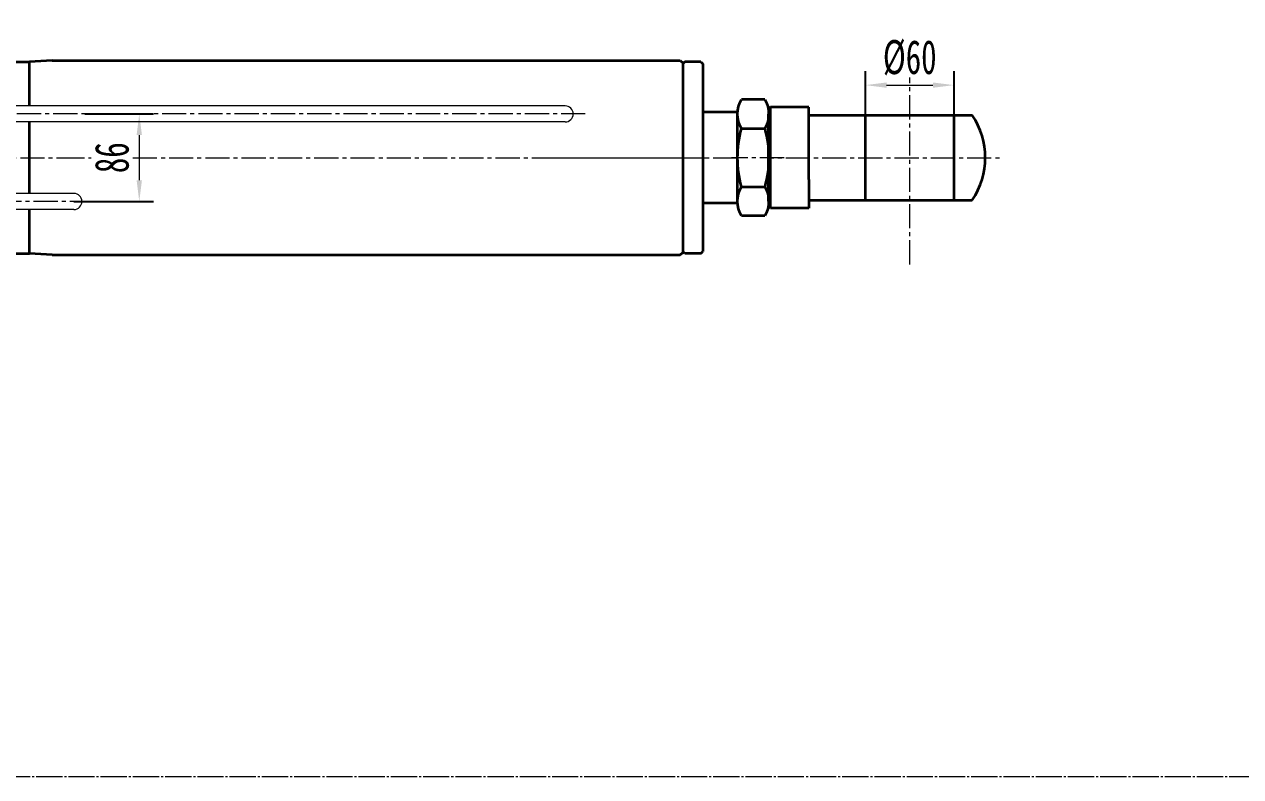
# Model space of a CAD drawing. Header units: millimetres. Extents: x -569 to 3326, y -244 to 615.
# Drawn here: x 917 to 1521, y -244 to 129 of the extents above; entities that cross this region are included whole.
import ezdxf

# ---------------------------------------------------------------- set-up
doc = ezdxf.new("R2010")
doc.units = ezdxf.units.MM
doc.set_wipeout_variables(frame=1)
doc.header["$PDSIZE"] = -5
doc.linetypes.add('AD_LTYPE2 0 mm', pattern=[16, 13, -1, 1, -1])
doc.linetypes.add('点画线', pattern=[18, 12, -2, 2, -2])
doc.layers.get('0').update_dxf_attribs({"lineweight": 35})
for name, color, linetype, lineweight in [('ACAD3中心线层', 1, 'AD_LTYPE2 0 mm', 0), ('EB0', 7, 'Continuous', 35), ('中心线层', 1, '点画线', 18), ('尺寸线层', 3, 'Continuous', 18)]:
    doc.layers.add(name, color=color, linetype=linetype, lineweight=lineweight)
doc.styles.add('标准', font='', dxfattribs={"width": 0.667})
doc.styles.get('标准').set_extended_font_data('宋体')
doc.dimstyles.new('标准', dxfattribs={"dimscale": 3.5, "dimtxt": 4.816406, "dimasz": 3, "dimexe": 2, "dimexo": 0, "dimgap": 1.465905, "dimtad": 1, "dimdec": 1, "dimdsep": 46, "dimtxsty": '标准', "dimblk": '_CAXARROW', "dimcen": 0, "dimdle": 3, "dimaunit": 1, "dimazin": 2, "dimtfac": 0.707107, "dimtdec": 3, "dimtmove": 0, "dimatfit": 3, "dimfxl": 1, "dimfrac": 2, "dimtolj": 1, "dimtzin": 0, "dimlwd": 18, "dimarcsym": 0})

# ---------------------------------------------------------------- blocks, each defined once
blk = doc.blocks.new('*X35')
at = {"layer": 'EB0'}
for p, q in [((1.93, 28.87), (13.47, 28.87)), ((0, -21.65), (0, 21.65)), ((15.4, -21.65), (15.4, 21.65)), ((13.47, 14.43), (1.93, 14.43)), ((13.47, -14.43), (1.93, -14.43)), ((1.93, -28.87), (13.47, -28.87))]:
    blk.add_line(p, q, dxfattribs=at)
for centre, radius, start, end in [((14.43, 21.65), 14.43, 150, 210), ((0.97, 21.65), 14.43, 330, 30), ((54.83, 0), 54.83, 164.73852, 195.26148), ((-39.43, 0), 54.83, 344.73852, 15.26148), ((14.43, -21.65), 14.43, 150, 210), ((0.97, -21.65), 14.43, 330, 30)]:
    blk.add_arc(centre, radius, start, end, dxfattribs=at)
at = {"layer": '中心线层', "linetype": '点画线', "lineweight": 18}
blk.add_line((-7.7, 0), (18.4, 0), dxfattribs=at)
blk = doc.blocks.new('_CAXARROW')
blk.add_hatch(color=0).paths.add_polyline_path([(0, 0), (-1, 0.125), (-1, -0.125)], flags=0)
blk = doc.blocks.new('*D66')
at = {"layer": 'Defpoints', "color": 0, "transparency": 16777216}
for p in [(1378.55, 98.59), (1334.55, 83.61), (1378.55, 83.61)]:
    blk.add_point(p, dxfattribs=at)
at = {"layer": '尺寸线层', "color": 0, "linetype": 'Continuous', "lineweight": -2, "transparency": 16777216}
for p, q in [((1334.55, 83.61), (1334.55, 105.59)), ((1378.55, 83.61), (1378.55, 105.59))]:
    blk.add_line(p, q, dxfattribs=at)
at = {"layer": '尺寸线层', "color": 0, "linetype": 'Continuous', "lineweight": 18, "transparency": 16777216}
blk.add_line((1345.05, 98.59), (1368.05, 98.59), dxfattribs=at)
at = {"layer": '尺寸线层', "color": 0, "lineweight": 18, "transparency": 16777216, "xscale": 10.5, "yscale": 10.5, "zscale": 10.5, "rotation": 180}
blk.add_blockref('_CAXARROW', (1334.55, 98.59), dxfattribs=at)
at = {"layer": '尺寸线层', "color": 0, "lineweight": 18, "transparency": 16777216, "xscale": 10.5, "yscale": 10.5, "zscale": 10.5}
blk.add_blockref('_CAXARROW', (1378.55, 98.59), dxfattribs=at)
at = {"layer": '尺寸线层', "color": 0, "transparency": 16777216, "insert": (1356.55, 112.15), "char_height": 16.8574, "width": 22.365, "attachment_point": 5, "style": '标准', "bg_fill": 3, "box_fill_scale": 1.1, "bg_fill_color": 256, "bg_fill_true_color": 13158600, "bg_fill_transparency": 0}
blk.add_mtext('\\A1;{\\fNSimSun|b0|i0|c134|p49;%%C60}', dxfattribs=at)
blk = doc.blocks.new('*D69')
at = {"layer": 'Defpoints', "color": 0, "transparency": 16777216}
for p in [(947.29, 84.31), (941.81, 40.89), (974.25, 40.89)]:
    blk.add_point(p, dxfattribs=at)
at = {"layer": '尺寸线层', "color": 0, "linetype": 'Continuous', "lineweight": -2, "transparency": 16777216}
for p, q in [((947.29, 84.31), (981.25, 84.31)), ((941.81, 40.89), (981.25, 40.89))]:
    blk.add_line(p, q, dxfattribs=at)
at = {"layer": '尺寸线层', "color": 0, "linetype": 'Continuous', "lineweight": 18, "transparency": 16777216}
blk.add_line((974.25, 73.81), (974.25, 51.39), dxfattribs=at)
at = {"layer": '尺寸线层', "color": 0, "lineweight": 18, "transparency": 16777216, "xscale": 10.5, "yscale": 10.5, "zscale": 10.5}
for p, rotation in [((974.25, 84.31), 90), ((974.25, 40.89), 270)]:
    blk.add_blockref('_CAXARROW', p, dxfattribs=dict(at, rotation=rotation))
at = {"layer": '尺寸线层', "color": 0, "transparency": 16777216, "insert": (960.69, 62.6), "char_height": 16.8574, "width": 15.4125, "attachment_point": 5, "rotation": 90, "style": '标准', "bg_fill": 3, "box_fill_scale": 1.1, "bg_fill_color": 256, "bg_fill_true_color": 13158600, "bg_fill_transparency": 0}
blk.add_mtext('\\A1;{\\fNSimSun|b0|i0|c134|p49;86}', dxfattribs=at)

msp = doc.modelspace()

# ---------------------------------------------------------------- linework, layer by layer
at = {"layer": 'ACAD3中心线层'}
msp.add_lwpolyline([(677.12, 614.78), (1560.09, 614.78), (1560.09, -244.45), (677.12, -244.45)], close=True, dxfattribs=at)
at = {"layer": 'EB0', "linetype": 'Continuous', "lineweight": 35}
for p, q in [((909.71, 110.1), (919.71, 110.1)), ((931.06, 110.86), (919.71, 110.1)), ((919.71, 88.31), (919.71, 110.1)), ((948.16, 110.86), (1180.48, 110.86)), ((1190.64, 110.86), (1242.7, 110.86)), ((1242.7, 110.86), (1243.97, 109.59)), ((1243.97, 109.59), (1243.97, 104.15)), ((1285.55, 85.1), (1286.55, 84.1)), ((1285.55, 40.1), (1285.55, 85.1)), ((1287.55, 87.6), (1286.55, 86.6)), ((1286.55, 38.6), (1286.55, 86.6)), ((1287.55, 37.6), (1287.55, 87.6)), ((1306.55, 87.6), (1287.55, 87.6)), ((919.71, 44.89), (919.71, 80.31)), ((1286.55, 41.1), (1286.55, 84.1)), ((1306.55, 51.7), (1306.55, 73.5)), ((919.71, 15.1), (919.71, 36.89)), ((1285.55, 40.1), (1253.97, 40.1)), ((1285.55, 40.1), (1286.55, 41.1)), ((1287.55, 37.6), (1286.55, 38.6)), ((1306.55, 37.6), (1287.55, 37.6)), ((909.71, 15.1), (919.71, 15.1)), ((931.06, 14.35), (919.71, 15.1)), ((931.06, 14.35), (1242.7, 14.35)), ((1242.7, 14.35), (1243.97, 15.62))]:
    msp.add_line(p, q, dxfattribs=at)
at = {"layer": 'EB0'}
for p, q in [((931.06, 110.86), (948.16, 110.86)), ((1180.48, 110.86), (1190.64, 110.86)), ((1244.97, 110.1), (1243.97, 109.1)), ((1243.97, 109.1), (1243.97, 104.15)), ((1252.97, 110.1), (1244.97, 110.1)), ((1252.97, 110.1), (1253.97, 109.1)), ((1253.97, 109.1), (1253.97, 85.1)), ((1243.97, 104.15), (1243.97, 15.6)), ((1253.97, 85.1), (1253.97, 60.62)), ((1306.55, 73.5), (1306.55, 87.6)), ((1306.55, 83.61), (1387.61, 83.61)), ((1334.55, 41.59), (1334.55, 83.61)), ((1378.55, 41.59), (1378.55, 83.61)), ((1253.97, 62.6), (1253.97, 16.1)), ((1306.55, 51.7), (1306.55, 37.6)), ((1306.55, 41.59), (1387.61, 41.59)), ((1244.97, 15.1), (1243.97, 16.1)), ((1252.97, 15.1), (1244.97, 15.1)), ((1252.97, 15.1), (1253.97, 16.1))]:
    msp.add_line(p, q, dxfattribs=at)
at = {"layer": 'EB0', "color": 8, "lineweight": 18}
for p, q in [((1185.56, 88.31), (879.76, 88.31)), ((1185.56, 80.31), (878.5, 80.31)), ((941.81, 44.89), (879.76, 44.89)), ((941.81, 36.89), (879.76, 36.89))]:
    msp.add_line(p, q, dxfattribs=at)
for centre in [(1185.56, 84.31), (941.81, 40.89)]:
    msp.add_arc(centre, 4, 270, 90, dxfattribs=at)
at = {"layer": 'EB0', "linetype": 'Continuous', "lineweight": 35}
msp.add_arc((1356.55, 62.6), 37.5, 325.923, 34.077, dxfattribs=at)
at = {"layer": '中心线层', "linetype": '点画线', "lineweight": 18}
for p, q in [((1356.55, 9.6), (1356.55, 115.6)), ((1195.56, 84.31), (869.76, 84.31)), ((825.24, 62.6), (935.04, 62.6)), ((935.04, 62.6), (1402.72, 62.6)), ((1177.06, 62.6), (1256.89, 62.6))]:
    msp.add_line(p, q, dxfattribs=at)

# ---------------------------------------------------------------- next in the draw order: dimensions: what is measured, and where the dimension line sits
at = {"layer": '尺寸线层'}
dim = msp.add_linear_dim(base=(1378.55, 98.59), p1=(1334.55, 83.61), p2=(1378.55, 83.61), text='{\\fNSimSun|b0|i0|c134|p49;%%C60}', dimstyle='标准', override={"dimsah": 1, "dimtfill": 1, "dimtzin": 0}, dxfattribs=at)
dim.commit()
dim.dimension.update_dxf_attribs({"geometry": '*D66', "text_midpoint": (1356.55, 112.15)})
dim = msp.add_linear_dim(base=(974.25, 40.89), p1=(947.29, 84.31), p2=(941.81, 40.89), angle=270, text='{\\fNSimSun|b0|i0|c134|p49;86}', dimstyle='标准', override={"dimsah": 1, "dimtfill": 1, "dimtzin": 0}, dxfattribs=at)
dim.commit()
dim.dimension.update_dxf_attribs({"geometry": '*D69', "text_midpoint": (960.69, 62.6)})

# ---------------------------------------------------------------- next in the draw order: wipeouts: each hides what was drawn before it
at = {"linetype": '点画线', "lineweight": 18}
msp.add_wipeout([(1271.15, 62.6), (1271.15, 40.95), (1271.15, 40.95), (1271.16, 40.7), (1271.16, 40.45), (1271.17, 40.2), (1271.19, 39.94), (1271.21, 39.69), (1271.23, 39.44), (1271.26, 39.19), (1271.29, 38.94), (1271.33, 38.69), (1271.37, 38.44), (1271.42, 38.2), (1271.47, 37.95), (1271.52, 37.7), (1271.58, 37.46), (1271.65, 37.21), (1271.71, 36.97), (1271.78, 36.73), (1271.86, 36.49), (1271.94, 36.25), (1272.02, 36.01), (1272.11, 35.78), (1272.2, 35.54), (1272.3, 35.31), (1272.4, 35.08), (1272.51, 34.85), (1272.61, 34.62), (1272.73, 34.4), (1272.84, 34.17), (1272.96, 33.95), (1273.09, 33.73), (1273.09, 33.73), (1284.62, 33.73), (1284.62, 33.73), (1284.74, 33.95), (1284.86, 34.17), (1284.98, 34.4), (1285.09, 34.62), (1285.2, 34.85), (1285.31, 35.08), (1285.41, 35.31), (1285.5, 35.54), (1285.59, 35.78), (1285.68, 36.01), (1285.77, 36.25), (1285.85, 36.49), (1285.92, 36.73), (1285.99, 36.97), (1286.06, 37.21), (1286.12, 37.46), (1286.18, 37.7), (1286.24, 37.95), (1286.29, 38.2), (1286.33, 38.44), (1286.38, 38.69), (1286.41, 38.94), (1286.45, 39.19), (1286.47, 39.44), (1286.5, 39.69), (1286.52, 39.94), (1286.53, 40.2), (1286.54, 40.45), (1286.55, 40.7), (1286.55, 40.95), (1286.55, 40.95), (1286.55, 62.6), (1286.55, 62.6), (1286.55, 84.25), (1286.55, 84.25), (1286.55, 84.5), (1286.54, 84.76), (1286.53, 85.01), (1286.52, 85.26), (1286.5, 85.51), (1286.47, 85.76), (1286.45, 86.01), (1286.41, 86.26), (1286.38, 86.51), (1286.33, 86.76), (1286.29, 87.01), (1286.24, 87.25), (1286.18, 87.5), (1286.12, 87.74), (1286.06, 87.99), (1285.99, 88.23), (1285.92, 88.47), (1285.85, 88.71), (1285.77, 88.95), (1285.68, 89.19), (1285.59, 89.42), (1285.5, 89.66), (1285.41, 89.89), (1285.31, 90.12), (1285.2, 90.35), (1285.09, 90.58), (1284.98, 90.8), (1284.86, 91.03), (1284.74, 91.25), (1284.62, 91.47), (1284.62, 91.47), (1273.09, 91.47), (1273.09, 91.47), (1272.96, 91.25), (1272.84, 91.03), (1272.73, 90.8), (1272.61, 90.58), (1272.51, 90.35), (1272.4, 90.12), (1272.3, 89.89), (1272.2, 89.66), (1272.11, 89.42), (1272.02, 89.19), (1271.94, 88.95), (1271.86, 88.71), (1271.78, 88.47), (1271.71, 88.23), (1271.65, 87.99), (1271.58, 87.74), (1271.52, 87.5), (1271.47, 87.25), (1271.42, 87.01), (1271.37, 86.76), (1271.33, 86.51), (1271.29, 86.26), (1271.26, 86.01), (1271.23, 85.76), (1271.21, 85.51), (1271.19, 85.26), (1271.17, 85.01), (1271.16, 84.76), (1271.16, 84.5), (1271.15, 84.25), (1271.15, 84.25)], dxfattribs=at).dxf.layer = 'EB0'

# ---------------------------------------------------------------- next in the draw order: linework, layer by layer
at = {"layer": 'EB0', "linetype": 'Continuous', "lineweight": 35}
msp.add_line((1271.18, 85.1), (1253.97, 85.1), dxfattribs=at)
at = {"layer": '中心线层'}
msp.add_line((951.81, 40.89), (869.76, 40.89), dxfattribs=at)

# ---------------------------------------------------------------- next in the draw order: block references
at = {"layer": 'EB0', "linetype": '点画线', "lineweight": 18, "xscale": -1}
msp.add_blockref('*X35', (1286.55, 62.6), dxfattribs=at)

doc.saveas('drawing.dxf')
